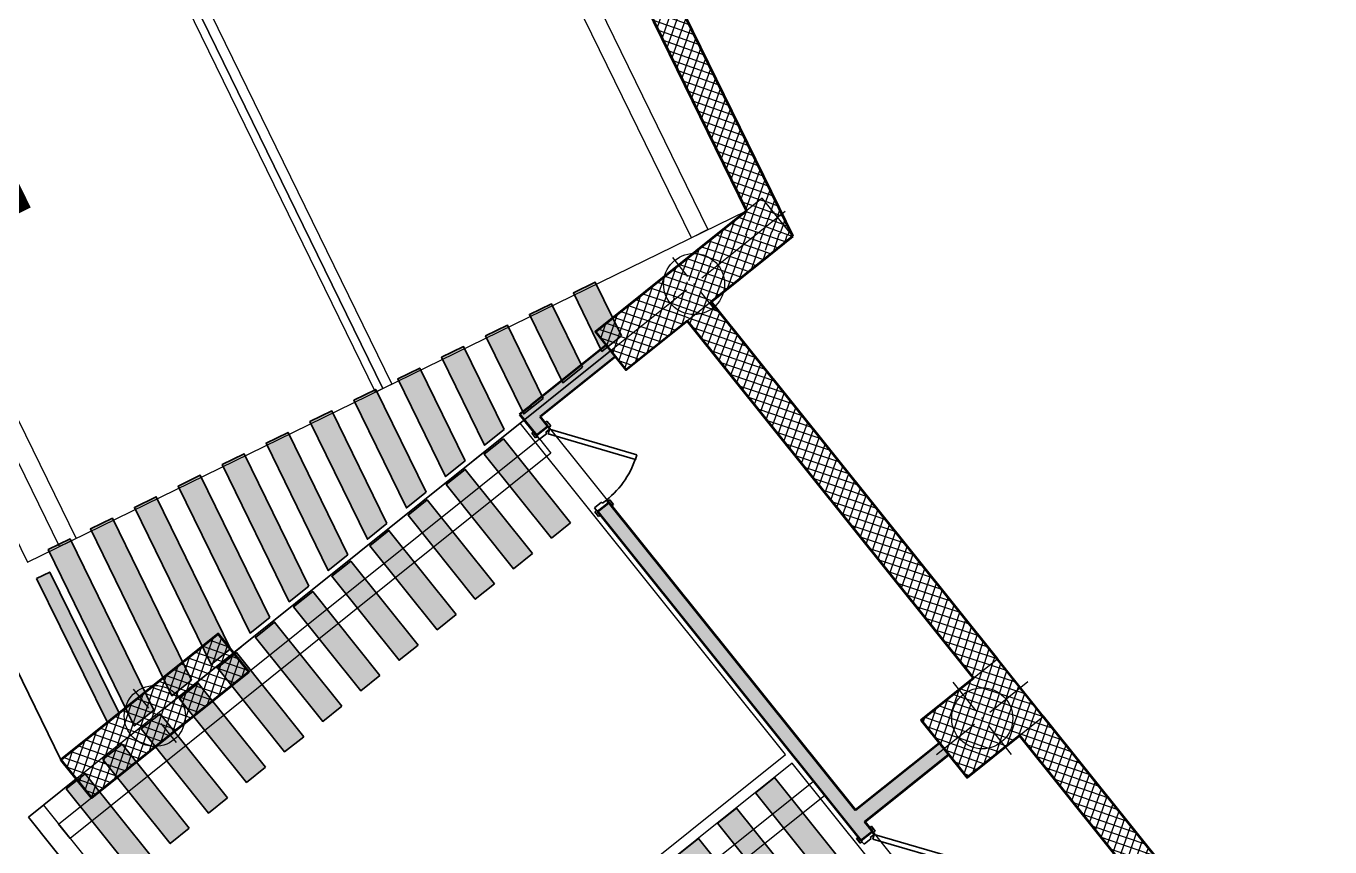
# Model space of a CAD drawing. Header units: metres. Extents: x 7511825 to 7512099, y 4692231 to 4692445.
# Drawn here: x 7511935.95 to 7511946.62, y 4692390.81 to 4692397.53 of the extents above; entities that cross this region are included whole.
import ezdxf
from ezdxf.enums import TextEntityAlignment as Align

# ---------------------------------------------------------------- set-up
doc = ezdxf.new("R2010")
doc.units = ezdxf.units.M
doc.header["$XCLIPFRAME"] = 0
doc.header["$PDMODE"] = 32
doc.header["$PDSIZE"] = 0.5
doc.linetypes.add('Long Dashed', pattern=[529.166650772095, 317.4999952316285, -211.6666555404665])
doc.layers.add('- DEPO_Pen_No__105', color=7, linetype='Continuous', lineweight=13, true_color=0xcae6ff)
doc.layers.add('- GARAZHE_Pen_No__105', color=7, linetype='Continuous', lineweight=13, true_color=0xcae6ff)
for name, color, linetype in [('- rruga_ndarjet anesore', 7, 'Continuous'), ('- Vijat_Shtigjet', 7, 'Continuous'), ('A - Muret', 7, 'Continuous'), ('A - Pllaka Perdhes', 7, 'Continuous'), ('A - Shtyllat', 7, 'Continuous'), ('fer +', 32, 'Continuous')]:
    doc.layers.add(name, color=color, linetype=linetype)
for name, color, linetype, lineweight in [('- rruga_ndarjet anesore_Pen_No__42', 8, 'Continuous', 25), ('- Vijat_Shtigjet_Pen_No__42', 8, 'Continuous', 25), ('065 Möbel Einrichtung_Pen_No__2', 8, 'Continuous', 15), ('A - Muret_Pen_No__7', 7, 'Continuous', 35), ('A - Perdhesa Polyine_Pen_No__6', 1, 'Continuous', 0), ('A - Pllaka Perdhes_Pen_No__42', 8, 'Continuous', 25), ('A - Shtyllat_Pen_No__1', 7, 'Continuous', 0), ('A - Shtyllat_Pen_No__7', 7, 'Continuous', 35), ('A -Polyline_Pen_No__42', 8, 'Continuous', 25), ('ARCHICAD Doors_Pen_No__42', 8, 'Continuous', 25), ('etazha', 7, 'Continuous', 0)]:
    doc.layers.add(name, color=color, linetype=linetype, lineweight=lineweight)
doc.styles.add('GENERATED_STYLE_1', font='arial.ttf')
doc.styles.add('GENERATED_STYLE_2', font='arialbd.ttf')
picture_1 = doc.add_image_def('image1.tif', size_in_pixel=(11235, 8447))
pattern_1 = [(44.99999999999999, (0, 0), (-45.96193909124158, 45.96193909124162), []), (135.0000000000002, (0, 0), (45.96193909124145, 45.96193909124175), [])]

# ---------------------------------------------------------------- blocks, each defined once
blk = doc.blocks.new('Slab_2', base_point=(52250.00000000003, 0))
at = {"layer": 'A - Pllaka Perdhes_Pen_No__42', "color": 8, "linetype": 'Continuous', "lineweight": 25, "flags": 128}
blk.add_lwpolyline([(52250.00000000003, 0), (73150, 0), (73150, -14957.56291835859), (72314.31239699775, -15145.07981166818), (75434.23946566609, -29049.34372912066), (55508.01723321706, -33520.51606074487), (54446.14731861794, -28788.18763971854), (53340.48895393166, -23860.71165493593), (52250, -19000.83965125988)], close=True, dxfattribs=at)
blk = doc.blocks.new('Slab_8', base_point=(67132.04307198658, -16060.53187081943))
at = {"layer": '- Vijat_Shtigjet', "linetype": 'Continuous', "lineweight": 0, "true_color": 0x7f7f7f}
blk.add_hatch(color=8, dxfattribs=at).paths.add_polyline_path([(67132.04307198658, -16060.53187081943), (67132.2366891592, -14585.48526039838), (66932.23668743623, -14585.48526039837), (66932.03717942182, -16105.41046358857)])
at = {"layer": '- Vijat_Shtigjet_Pen_No__42', "color": 8, "linetype": 'Continuous', "lineweight": 25, "flags": 128}
blk.add_lwpolyline([(67132.04307198658, -16060.53187081943), (67132.2366891592, -14585.48526039838), (66932.23668743623, -14585.48526039837), (66932.03717942182, -16105.41046358857)], close=True, dxfattribs=at)
blk = doc.blocks.new('Slab_9', base_point=(66746.57137565115, -16147.02645886396))
at = {"layer": '- Vijat_Shtigjet', "linetype": 'Continuous', "lineweight": 0, "true_color": 0x7f7f7f}
blk.add_hatch(color=8, dxfattribs=at).paths.add_polyline_path([(66746.57137565115, -16147.02645886396), (66746.77634625316, -14585.48526039837), (66546.77634453018, -14585.48526039837), (66546.56548308638, -16191.9050516331)])
at = {"layer": '- Vijat_Shtigjet_Pen_No__42', "color": 8, "linetype": 'Continuous', "lineweight": 25, "flags": 128}
blk.add_lwpolyline([(66746.57137565115, -16147.02645886396), (66746.77634625316, -14585.48526039837), (66546.77634453018, -14585.48526039837), (66546.56548308638, -16191.9050516331)], close=True, dxfattribs=at)
blk = doc.blocks.new('Slab_10', base_point=(67532.05485711613, -15970.77468528115))
at = {"layer": '- Vijat_Shtigjet', "linetype": 'Continuous', "lineweight": 0, "true_color": 0x7f7f7f}
blk.add_hatch(color=8, dxfattribs=at).paths.add_polyline_path([(67532.05485711613, -15970.77468528115), (67532.23669260513, -14585.48526039838), (67332.23669088217, -14585.48526039839), (67332.04896455136, -16015.65327805029)])
at = {"layer": '- Vijat_Shtigjet_Pen_No__42', "color": 8, "linetype": 'Continuous', "lineweight": 25, "flags": 128}
blk.add_lwpolyline([(67532.05485711613, -15970.77468528115), (67532.23669260513, -14585.48526039838), (67332.23669088217, -14585.48526039839), (67332.04896455136, -16015.65327805029)], close=True, dxfattribs=at)
blk = doc.blocks.new('Slab_11', base_point=(67932.0666422457, -15881.01749974286))
at = {"layer": '- Vijat_Shtigjet', "linetype": 'Continuous', "lineweight": 0, "true_color": 0x7f7f7f}
blk.add_hatch(color=8, dxfattribs=at).paths.add_polyline_path([(67932.0666422457, -15881.01749974286), (67932.23669605106, -14585.48526039837), (67732.23669432808, -14585.48526039838), (67732.06074968092, -15925.896092512)])
at = {"layer": '- Vijat_Shtigjet_Pen_No__42', "color": 8, "linetype": 'Continuous', "lineweight": 25, "flags": 128}
blk.add_lwpolyline([(67932.0666422457, -15881.01749974286), (67932.23669605106, -14585.48526039837), (67732.23669432808, -14585.48526039838), (67732.06074968092, -15925.896092512)], close=True, dxfattribs=at)
blk = doc.blocks.new('Slab_12', base_point=(68332.07842737524, -15791.26031420458))
at = {"layer": '- Vijat_Shtigjet', "linetype": 'Continuous', "lineweight": 0, "true_color": 0x7f7f7f}
blk.add_hatch(color=8, dxfattribs=at).paths.add_polyline_path([(68332.07842737524, -15791.26031420458), (68332.23669949699, -14585.48526039838), (68132.23669777402, -14585.48526039837), (68132.07253481046, -15836.13890697373)])
at = {"layer": '- Vijat_Shtigjet_Pen_No__42', "color": 8, "linetype": 'Continuous', "lineweight": 25, "flags": 128}
blk.add_lwpolyline([(68332.07842737524, -15791.26031420458), (68332.23669949699, -14585.48526039838), (68132.23669777402, -14585.48526039837), (68132.07253481046, -15836.13890697373)], close=True, dxfattribs=at)
blk = doc.blocks.new('Slab_13', base_point=(68732.09021250477, -15701.5031286663))
at = {"layer": '- Vijat_Shtigjet', "linetype": 'Continuous', "lineweight": 0, "true_color": 0x7f7f7f}
blk.add_hatch(color=8, dxfattribs=at).paths.add_polyline_path([(68732.09021250477, -15701.5031286663), (68732.2367029429, -14585.48526039837), (68532.23670121992, -14585.48526039838), (68532.08431993998, -15746.38172143544)])
at = {"layer": '- Vijat_Shtigjet_Pen_No__42', "color": 8, "linetype": 'Continuous', "lineweight": 25, "flags": 128}
blk.add_lwpolyline([(68732.09021250477, -15701.5031286663), (68732.2367029429, -14585.48526039837), (68532.23670121992, -14585.48526039838), (68532.08431993998, -15746.38172143544)], close=True, dxfattribs=at)
blk = doc.blocks.new('Slab_14', base_point=(69132.10199763432, -15611.74594312802))
at = {"layer": '- Vijat_Shtigjet', "linetype": 'Continuous', "lineweight": 0, "true_color": 0x7f7f7f}
blk.add_hatch(color=8, dxfattribs=at).paths.add_polyline_path([(69132.10199763432, -15611.74594312802), (69132.23670638882, -14585.48526039838), (68932.23670466588, -14585.48526039838), (68932.09610506955, -15656.62453589716)])
at = {"layer": '- Vijat_Shtigjet_Pen_No__42', "color": 8, "linetype": 'Continuous', "lineweight": 25, "flags": 128}
blk.add_lwpolyline([(69132.10199763432, -15611.74594312802), (69132.23670638882, -14585.48526039838), (68932.23670466588, -14585.48526039838), (68932.09610506955, -15656.62453589716)], close=True, dxfattribs=at)
blk = doc.blocks.new('Slab_15', base_point=(69532.11378276387, -15521.98875758973))
at = {"layer": '- Vijat_Shtigjet', "linetype": 'Continuous', "lineweight": 0, "true_color": 0x7f7f7f}
blk.add_hatch(color=8, dxfattribs=at).paths.add_polyline_path([(69532.11378276387, -15521.98875758973), (69532.23670983476, -14585.48526039837), (69332.2367081118, -14585.48526039839), (69332.10789019908, -15566.86735035888)])
at = {"layer": '- Vijat_Shtigjet_Pen_No__42', "color": 8, "linetype": 'Continuous', "lineweight": 25, "flags": 128}
blk.add_lwpolyline([(69532.11378276387, -15521.98875758973), (69532.23670983476, -14585.48526039837), (69332.2367081118, -14585.48526039839), (69332.10789019908, -15566.86735035888)], close=True, dxfattribs=at)
blk = doc.blocks.new('Slab_16', base_point=(69932.12556789341, -15432.23157205145))
at = {"layer": '- Vijat_Shtigjet', "linetype": 'Continuous', "lineweight": 0, "true_color": 0x7f7f7f}
blk.add_hatch(color=8, dxfattribs=at).paths.add_polyline_path([(69932.12556789341, -15432.23157205145), (69932.2367132807, -14585.48526039837), (69732.23671155774, -14585.48526039838), (69732.11967532865, -15477.11016482059)])
at = {"layer": '- Vijat_Shtigjet_Pen_No__42', "color": 8, "linetype": 'Continuous', "lineweight": 25, "flags": 128}
blk.add_lwpolyline([(69932.12556789341, -15432.23157205145), (69932.2367132807, -14585.48526039837), (69732.23671155774, -14585.48526039838), (69732.11967532865, -15477.11016482059)], close=True, dxfattribs=at)
blk = doc.blocks.new('Slab_17', base_point=(70332.13735302298, -15342.47438651317))
at = {"layer": '- Vijat_Shtigjet', "linetype": 'Continuous', "lineweight": 0, "true_color": 0x7f7f7f}
blk.add_hatch(color=8, dxfattribs=at).paths.add_polyline_path([(70332.13735302298, -15342.47438651317), (70332.2367167266, -14585.48526039837), (70132.23671500367, -14585.48526039838), (70132.1314604582, -15387.35297928231)])
at = {"layer": '- Vijat_Shtigjet_Pen_No__42', "color": 8, "linetype": 'Continuous', "lineweight": 25, "flags": 128}
blk.add_lwpolyline([(70332.13735302298, -15342.47438651317), (70332.2367167266, -14585.48526039837), (70132.23671500367, -14585.48526039838), (70132.1314604582, -15387.35297928231)], close=True, dxfattribs=at)
blk = doc.blocks.new('Slab_18', base_point=(70732.14913815251, -15252.71720097489))
at = {"layer": '- Vijat_Shtigjet', "linetype": 'Continuous', "lineweight": 0, "true_color": 0x7f7f7f}
blk.add_hatch(color=8, dxfattribs=at).paths.add_polyline_path([(70732.14913815251, -15252.71720097489), (70732.23672017256, -14585.48526039837), (70532.2367184496, -14585.48526039838), (70532.14324558774, -15297.59579374403)])
at = {"layer": '- Vijat_Shtigjet_Pen_No__42', "color": 8, "linetype": 'Continuous', "lineweight": 25, "flags": 128}
blk.add_lwpolyline([(70732.14913815251, -15252.71720097489), (70732.23672017256, -14585.48526039837), (70532.2367184496, -14585.48526039838), (70532.14324558774, -15297.59579374403)], close=True, dxfattribs=at)
blk = doc.blocks.new('Slab_19', base_point=(71132.16092328206, -15162.9600154366))
at = {"layer": '- Vijat_Shtigjet', "linetype": 'Continuous', "lineweight": 0, "true_color": 0x7f7f7f}
blk.add_hatch(color=8, dxfattribs=at).paths.add_polyline_path([(71132.16092328206, -15162.9600154366), (71132.2367236185, -14585.48526039837), (70932.23672189552, -14585.48526039838), (70932.15503071729, -15207.83860820574)])
at = {"layer": '- Vijat_Shtigjet_Pen_No__42', "color": 8, "linetype": 'Continuous', "lineweight": 25, "flags": 128}
blk.add_lwpolyline([(71132.16092328206, -15162.9600154366), (71132.2367236185, -14585.48526039837), (70932.23672189552, -14585.48526039838), (70932.15503071729, -15207.83860820574)], close=True, dxfattribs=at)
blk = doc.blocks.new('Slab_20', base_point=(71532.1727084116, -15073.20282989832))
at = {"layer": '- Vijat_Shtigjet', "linetype": 'Continuous', "lineweight": 0, "true_color": 0x7f7f7f}
blk.add_hatch(color=8, dxfattribs=at).paths.add_polyline_path([(71532.1727084116, -15073.20282989832), (71532.2367270644, -14585.48526039838), (71332.23672534143, -14585.48526039837), (71332.16681584682, -15118.08142266746)])
at = {"layer": '- Vijat_Shtigjet_Pen_No__42', "color": 8, "linetype": 'Continuous', "lineweight": 25, "flags": 128}
blk.add_lwpolyline([(71532.1727084116, -15073.20282989832), (71532.2367270644, -14585.48526039838), (71332.23672534143, -14585.48526039837), (71332.16681584682, -15118.08142266746)], close=True, dxfattribs=at)
blk = doc.blocks.new('Slab_34', base_point=(66582.91573401204, -17143.05039982845))
at = {"layer": '- Vijat_Shtigjet', "linetype": 'Continuous', "lineweight": 0, "true_color": 0x7f7f7f}
blk.add_hatch(color=8, dxfattribs=at).paths.add_polyline_path([(66582.91573401204, -17143.05039982845), (66390.04144615144, -16283.02496874524), (66194.89460241773, -16326.81663541777), (66387.76889027834, -17186.84206650098)])
at = {"layer": '- Vijat_Shtigjet_Pen_No__42', "color": 8, "linetype": 'Continuous', "lineweight": 25, "flags": 128}
blk.add_lwpolyline([(66582.91573401204, -17143.05039982845), (66390.04144615144, -16283.02496874524), (66194.89460241773, -16326.81663541777), (66387.76889027834, -17186.84206650098)], close=True, dxfattribs=at)
blk = doc.blocks.new('Slab_35', base_point=(66206.80889073902, -17227.45015336147))
at = {"layer": '- Vijat_Shtigjet', "linetype": 'Continuous', "lineweight": 0, "true_color": 0x7f7f7f}
blk.add_hatch(color=8, dxfattribs=at).paths.add_polyline_path([(66206.80889073902, -17227.45015336147), (66013.9346028784, -16367.42472227826), (65818.7877591447, -16411.21638895079), (66011.66204700532, -17271.24182003401)])
at = {"layer": '- Vijat_Shtigjet_Pen_No__42', "color": 8, "linetype": 'Continuous', "lineweight": 25, "flags": 128}
blk.add_lwpolyline([(66206.80889073902, -17227.45015336147), (66013.9346028784, -16367.42472227826), (65818.7877591447, -16411.21638895079), (66011.66204700532, -17271.24182003401)], close=True, dxfattribs=at)
blk = doc.blocks.new('Slab_36', base_point=(66973.20942147946, -17055.46706648336))
at = {"layer": '- Vijat_Shtigjet', "linetype": 'Continuous', "lineweight": 0, "true_color": 0x7f7f7f}
blk.add_hatch(color=8, dxfattribs=at).paths.add_polyline_path([(66973.20942147946, -17055.46706648336), (66780.33513361886, -16195.44163540017), (66585.18828988515, -16239.23330207271), (66778.06257774576, -17099.25873315591)])
at = {"layer": '- Vijat_Shtigjet_Pen_No__42', "color": 8, "linetype": 'Continuous', "lineweight": 25, "flags": 128}
blk.add_lwpolyline([(66973.20942147946, -17055.46706648336), (66780.33513361886, -16195.44163540017), (66585.18828988515, -16239.23330207271), (66778.06257774576, -17099.25873315591)], close=True, dxfattribs=at)
blk = doc.blocks.new('Slab_37', base_point=(67363.50310894687, -16967.88373313829))
at = {"layer": '- Vijat_Shtigjet', "linetype": 'Continuous', "lineweight": 0, "true_color": 0x7f7f7f}
blk.add_hatch(color=8, dxfattribs=at).paths.add_polyline_path([(67363.50310894687, -16967.88373313829), (67170.62882108627, -16107.85830205509), (66975.48197735255, -16151.64996872763), (67168.35626521318, -17011.67539981083)])
at = {"layer": '- Vijat_Shtigjet_Pen_No__42', "color": 8, "linetype": 'Continuous', "lineweight": 25, "flags": 128}
blk.add_lwpolyline([(67363.50310894687, -16967.88373313829), (67170.62882108627, -16107.85830205509), (66975.48197735255, -16151.64996872763), (67168.35626521318, -17011.67539981083)], close=True, dxfattribs=at)
blk = doc.blocks.new('Slab_38', base_point=(67753.79679641429, -16880.30039979322))
at = {"layer": '- Vijat_Shtigjet', "linetype": 'Continuous', "lineweight": 0, "true_color": 0x7f7f7f}
blk.add_hatch(color=8, dxfattribs=at).paths.add_polyline_path([(67753.79679641429, -16880.30039979322), (67560.92250855369, -16020.27496871002), (67365.77566481997, -16064.06663538255), (67558.64995268059, -16924.09206646576)])
at = {"layer": '- Vijat_Shtigjet_Pen_No__42', "color": 8, "linetype": 'Continuous', "lineweight": 25, "flags": 128}
blk.add_lwpolyline([(67753.79679641429, -16880.30039979322), (67560.92250855369, -16020.27496871002), (67365.77566481997, -16064.06663538255), (67558.64995268059, -16924.09206646576)], close=True, dxfattribs=at)
blk = doc.blocks.new('Slab_39', base_point=(68144.09048388168, -16792.71706644815))
at = {"layer": '- Vijat_Shtigjet', "linetype": 'Continuous', "lineweight": 0, "true_color": 0x7f7f7f}
blk.add_hatch(color=8, dxfattribs=at).paths.add_polyline_path([(68144.09048388168, -16792.71706644815), (67951.21619602107, -15932.69163536495), (67756.06935228736, -15976.48330203749), (67948.94364014798, -16836.50873312069)])
at = {"layer": '- Vijat_Shtigjet_Pen_No__42', "color": 8, "linetype": 'Continuous', "lineweight": 25, "flags": 128}
blk.add_lwpolyline([(68144.09048388168, -16792.71706644815), (67951.21619602107, -15932.69163536495), (67756.06935228736, -15976.48330203749), (67948.94364014798, -16836.50873312069)], close=True, dxfattribs=at)
blk = doc.blocks.new('Slab_40', base_point=(68534.3841713491, -16705.13373310307))
at = {"layer": '- Vijat_Shtigjet', "linetype": 'Continuous', "lineweight": 0, "true_color": 0x7f7f7f}
blk.add_hatch(color=8, dxfattribs=at).paths.add_polyline_path([(68534.3841713491, -16705.13373310307), (68341.50988348848, -15845.10830201988), (68146.36303975478, -15888.89996869242), (68339.2373276154, -16748.92539977561)])
at = {"layer": '- Vijat_Shtigjet_Pen_No__42', "color": 8, "linetype": 'Continuous', "lineweight": 25, "flags": 128}
blk.add_lwpolyline([(68534.3841713491, -16705.13373310307), (68341.50988348848, -15845.10830201988), (68146.36303975478, -15888.89996869242), (68339.2373276154, -16748.92539977561)], close=True, dxfattribs=at)
blk = doc.blocks.new('Slab_41', base_point=(68924.6778588165, -16617.550399758))
at = {"layer": '- Vijat_Shtigjet', "linetype": 'Continuous', "lineweight": 0, "true_color": 0x7f7f7f}
blk.add_hatch(color=8, dxfattribs=at).paths.add_polyline_path([(68924.6778588165, -16617.550399758), (68731.8035709559, -15757.5249686748), (68536.65672722219, -15801.31663534735), (68729.5310150828, -16661.34206643054)])
at = {"layer": '- Vijat_Shtigjet_Pen_No__42', "color": 8, "linetype": 'Continuous', "lineweight": 25, "flags": 128}
blk.add_lwpolyline([(68924.6778588165, -16617.550399758), (68731.8035709559, -15757.5249686748), (68536.65672722219, -15801.31663534735), (68729.5310150828, -16661.34206643054)], close=True, dxfattribs=at)
blk = doc.blocks.new('Slab_42', base_point=(69314.97154628392, -16529.96706641293))
at = {"layer": '- Vijat_Shtigjet', "linetype": 'Continuous', "lineweight": 0, "true_color": 0x7f7f7f}
blk.add_hatch(color=8, dxfattribs=at).paths.add_polyline_path([(69314.97154628392, -16529.96706641293), (69122.09725842331, -15669.94163532973), (68926.9504146896, -15713.73330200227), (69119.82470255022, -16573.75873308547)])
at = {"layer": '- Vijat_Shtigjet_Pen_No__42', "color": 8, "linetype": 'Continuous', "lineweight": 25, "flags": 128}
blk.add_lwpolyline([(69314.97154628392, -16529.96706641293), (69122.09725842331, -15669.94163532973), (68926.9504146896, -15713.73330200227), (69119.82470255022, -16573.75873308547)], close=True, dxfattribs=at)
blk = doc.blocks.new('Slab_43', base_point=(69705.26523375134, -16442.38373306785))
at = {"layer": '- Vijat_Shtigjet', "linetype": 'Continuous', "lineweight": 0, "true_color": 0x7f7f7f}
blk.add_hatch(color=8, dxfattribs=at).paths.add_polyline_path([(69705.26523375134, -16442.38373306785), (69512.39094589073, -15582.35830198466), (69317.24410215703, -15626.1499686572), (69510.11839001764, -16486.17539974039)])
at = {"layer": '- Vijat_Shtigjet_Pen_No__42', "color": 8, "linetype": 'Continuous', "lineweight": 25, "flags": 128}
blk.add_lwpolyline([(69705.26523375134, -16442.38373306785), (69512.39094589073, -15582.35830198466), (69317.24410215703, -15626.1499686572), (69510.11839001764, -16486.17539974039)], close=True, dxfattribs=at)
blk = doc.blocks.new('Slab_44', base_point=(70095.55892121873, -16354.80039972278))
at = {"layer": '- Vijat_Shtigjet', "linetype": 'Continuous', "lineweight": 0, "true_color": 0x7f7f7f}
blk.add_hatch(color=8, dxfattribs=at).paths.add_polyline_path([(70095.55892121873, -16354.80039972278), (69902.68463335813, -15494.77496863958), (69707.53778962445, -15538.56663531212), (69900.41207748505, -16398.59206639531)])
at = {"layer": '- Vijat_Shtigjet_Pen_No__42', "color": 8, "linetype": 'Continuous', "lineweight": 25, "flags": 128}
blk.add_lwpolyline([(70095.55892121873, -16354.80039972278), (69902.68463335813, -15494.77496863958), (69707.53778962445, -15538.56663531212), (69900.41207748505, -16398.59206639531)], close=True, dxfattribs=at)
blk = doc.blocks.new('Slab_45', base_point=(70485.85260868615, -16267.2170663777))
at = {"layer": '- Vijat_Shtigjet', "linetype": 'Continuous', "lineweight": 0, "true_color": 0x7f7f7f}
blk.add_hatch(color=8, dxfattribs=at).paths.add_polyline_path([(70485.85260868615, -16267.2170663777), (70292.97832082555, -15407.19163529451), (70097.83147709185, -15450.98330196705), (70290.70576495245, -16311.00873305024)])
at = {"layer": '- Vijat_Shtigjet_Pen_No__42', "color": 8, "linetype": 'Continuous', "lineweight": 25, "flags": 128}
blk.add_lwpolyline([(70485.85260868615, -16267.2170663777), (70292.97832082555, -15407.19163529451), (70097.83147709185, -15450.98330196705), (70290.70576495245, -16311.00873305024)], close=True, dxfattribs=at)
blk = doc.blocks.new('Slab_55', base_point=(70500.40008558199, -19985.74044040488))
at = {"layer": '- Vijat_Shtigjet', "linetype": 'Continuous', "lineweight": 0, "true_color": 0x7f7f7f}
blk.add_hatch(color=8, dxfattribs=at).paths.add_polyline_path([(70500.40008558199, -19985.74044040488), (70290.25810826696, -19048.71847322784), (70095.11126453328, -19092.51013990038), (70305.24749704068, -20029.50649101068)])
at = {"layer": '- Vijat_Shtigjet_Pen_No__42', "color": 8, "linetype": 'Continuous', "lineweight": 25, "flags": 128}
blk.add_lwpolyline([(70500.40008558199, -19985.74044040488), (70290.25810826696, -19048.71847322784), (70095.11126453328, -19092.51013990038), (70305.24749704068, -20029.50649101068)], close=True, dxfattribs=at)
blk = doc.blocks.new('Slab_56', base_point=(70890.70526266459, -19898.2083391933))
at = {"layer": '- Vijat_Shtigjet', "linetype": 'Continuous', "lineweight": 0, "true_color": 0x7f7f7f}
blk.add_hatch(color=8, dxfattribs=at).paths.add_polyline_path([(70890.70526266459, -19898.2083391933), (70680.55179573437, -18961.13513988276), (70485.40495200068, -19004.9268065553), (70695.55267412329, -19941.9743897991)])
at = {"layer": '- Vijat_Shtigjet_Pen_No__42', "color": 8, "linetype": 'Continuous', "lineweight": 25, "flags": 128}
blk.add_lwpolyline([(70890.70526266459, -19898.2083391933), (70680.55179573437, -18961.13513988276), (70485.40495200068, -19004.9268065553), (70695.55267412329, -19941.9743897991)], close=True, dxfattribs=at)
blk = doc.blocks.new('Slab_57', base_point=(71281.01043974719, -19810.6762379817))
at = {"layer": '- Vijat_Shtigjet', "linetype": 'Continuous', "lineweight": 0, "true_color": 0x7f7f7f}
blk.add_hatch(color=8, dxfattribs=at).paths.add_polyline_path([(71281.01043974719, -19810.6762379817), (71070.84548320179, -18873.55180653769), (70875.69863946809, -18917.34347321023), (71085.85785120589, -19854.44228858751)])
at = {"layer": '- Vijat_Shtigjet_Pen_No__42', "color": 8, "linetype": 'Continuous', "lineweight": 25, "flags": 128}
blk.add_lwpolyline([(71281.01043974719, -19810.6762379817), (71070.84548320179, -18873.55180653769), (70875.69863946809, -18917.34347321023), (71085.85785120589, -19854.44228858751)], close=True, dxfattribs=at)
blk = doc.blocks.new('Parking Place 25_2')
at = {"layer": '065 Möbel Einrichtung_Pen_No__2', "color": 8, "linetype": 'Continuous', "lineweight": 15, "flags": 128}
for points in [[(-75, 0), (75, 0), (75, 5043.167702407466), (-75, 5043.167702407466)], [(3513.267031588324, 0), (3663.267031588324, 0), (3663.267031588324, 5043.167702407466), (3513.267031588324, 5043.167702407466)]]:
    blk.add_lwpolyline(points, close=True, dxfattribs=at)
at = {"layer": '065 Möbel Einrichtung_Pen_No__2', "color": 8, "linetype": 'Continuous', "lineweight": 15, "style": 'GENERATED_STYLE_2'}
blk.add_attdef('num_start', text='', height=150, dxfattribs=at).set_placement((400, 408.5715357142858), align=Align.MIDDLE_CENTER)
blk = doc.blocks.new('Parking Place 25_3')
at = {"layer": '065 Möbel Einrichtung_Pen_No__2', "color": 8, "linetype": 'Continuous', "lineweight": 15, "flags": 128}
for points in [[(-75, 0), (75, 0), (75, 5000.000000000052), (-75, 5000.000000000052)], [(2804.126735094324, 0), (2954.126735094324, 0), (2954.126735094324, 5000.000000000052), (2804.126735094324, 5000.000000000052)], [(5683.253470188649, 0), (5833.253470188649, 0), (5833.253470188649, 5000.000000000052), (5683.253470188649, 5000.000000000052)]]:
    blk.add_lwpolyline(points, close=True, dxfattribs=at)
at = {"layer": '065 Möbel Einrichtung_Pen_No__2', "color": 8, "linetype": 'Continuous', "lineweight": 15, "style": 'GENERATED_STYLE_2'}
for tag, p in [('num_start_0', (400, 408.5715357142858)), ('num_start_1', (3279.126735094324, 408.5715357142858))]:
    blk.add_attdef(tag, text='', height=150, rotation=180, dxfattribs=at).set_placement(p, align=Align.MIDDLE_CENTER)
blk = doc.blocks.new('Slab_104', base_point=(66357.82472433524, -14756.92083011233))
at = {"layer": '- rruga_ndarjet anesore', "linetype": 'Continuous', "lineweight": 0, "true_color": 0x7f7f7f}
blk.add_hatch(color=8, dxfattribs=at).paths.add_polyline_path([(66357.82472433524, -14756.92083011233), (66361.24515784202, -16070.92047177543), (66481.17573765363, -16044.00988325799), (66477.8254126002, -14756.92083011233)])
at = {"layer": '- rruga_ndarjet anesore_Pen_No__42', "color": 8, "linetype": 'Continuous', "lineweight": 25, "flags": 128}
blk.add_lwpolyline([(66357.82472433524, -14756.92083011233), (66477.8254126002, -14756.92083011233), (66481.17573765363, -16044.00988325799), (66361.24515784202, -16070.92047177543)], close=True, dxfattribs=at)
blk = doc.blocks.new('Wall_179', base_point=(75434.23946566609, -29049.34372912066))
at = {"layer": 'A - Muret', "linetype": 'Continuous', "lineweight": 0, "true_color": 0x000000}
h = blk.add_hatch(dxfattribs=at)
h.set_pattern_fill('CONCRETE_BLOCK', color=18, style=0, pattern_type=2)
h.set_pattern_definition(pattern_1)
h.paths.add_polyline_path([(72314.3124300116, -15145.07981166818), (72070.3779423056, -15199.81536483587), (72891.41144419141, -18858.83227168473), (73135.34593189742, -18804.09671851705)])
h = blk.add_hatch(dxfattribs=at)
h.set_pattern_fill('CONCRETE_BLOCK', color=18, style=0, pattern_type=2)
h.set_pattern_definition(pattern_1)
h.paths.add_polyline_path([(73022.77677179386, -19444.27490931388), (74128.43521436663, -24371.75084470166), (74372.36951051133, -24317.01530177688), (73266.71119306811, -19389.5393663891)])
at = {"layer": 'A - Muret_Pen_No__7', "color": 7, "linetype": 'Continuous', "lineweight": 35, "flags": 128}
for points in [[(73135.34585480782, -18804.09671533008), (72314.31239699775, -15145.07981166819)], [(72070.37794230558, -15199.8153742764), (72891.4113427052, -18858.83202208296)], [(74372.36955229308, -24317.01531355852), (73266.71117839101, -19389.53928770465)], [(73022.77671055042, -19444.27479171561), (74128.43511878273, -24371.75097056555)]]:
    blk.add_lwpolyline(points, dxfattribs=at)
blk = doc.blocks.new('Wall_180', base_point=(72314.31239699775, -15145.07981166818))
at = {"layer": 'A - Muret', "linetype": 'Continuous', "lineweight": 0, "true_color": 0x000000}
h = blk.add_hatch(dxfattribs=at)
h.set_pattern_fill('CONCRETE_BLOCK', color=18, style=0, pattern_type=2)
h.set_pattern_definition(pattern_1)
h.paths.add_polyline_path([(73150, -14701.34655611055), (73095.26445055133, -14713.62847558433), (73150, -14957.56293022731)])
at = {"layer": 'A - Muret_Pen_No__7', "color": 7, "linetype": 'Continuous', "lineweight": 35, "flags": 128}
blk.add_lwpolyline([(73150, -14957.56291835859), (73150, -14701.34655040486)], dxfattribs=at)
blk = doc.blocks.new('Wall_181', base_point=(73150, -14957.56291835859))
at = {"layer": 'A - Muret', "linetype": 'Continuous', "lineweight": 0, "true_color": 0x000000}
h = blk.add_hatch(dxfattribs=at)
h.set_pattern_fill('CONCRETE_BLOCK', color=18, style=0, pattern_type=2)
h.set_pattern_definition(pattern_1)
h.paths.add_polyline_path([(72900.00011320847, -10150.83962368244), (72900.00011320847, -14603.71346042976), (73062.42302849221, -14567.26785711346), (73095.26432512897, -14713.62838538828), (73149.99990409894, -14701.34651786303), (73150.00003096201, -10150.83962368244)])
at = {"layer": 'A - Muret_Pen_No__7', "color": 7, "linetype": 'Continuous', "lineweight": 35, "flags": 128}
for points in [[(72900, -10150.83965049446), (72900, -14603.71337421307)], [(73150, -14701.34655040486), (73150, -10150.83971958983)]]:
    blk.add_lwpolyline(points, dxfattribs=at)
blk = doc.blocks.new('Door 25')
at = {"layer": 'ARCHICAD Doors_Pen_No__42', "color": 8, "linetype": 'Continuous', "lineweight": 25}
for p, q in [((-260.3921784050518, 393.9747868736185), (-237.4491209510099, 426.7408686451782)), ((349.0569425459581, -32.76608177155968), (-260.3921784050518, 393.9747868736185)), ((-237.4491209510099, 426.7408686451782), (371.9999999999999, 0)), ((-387, 23.99999999999998), (-437, 23.99999999999998)), ((-437, 23.99999999999998), (-437, 4.99999999999999)), ((-437, 4.99999999999999), (-387, 4.99999999999999)), ((-400, 4.99999999999999), (-437.0000000000001, 4.99999999999999)), ((-400, 4.99999999999999), (-437.0000000000001, 4.99999999999999)), ((-375, 4.99999999999999), (-400, 4.99999999999999)), ((-400, 4.99999999999999), (-400, 0)), ((-400, 0), (-400, 4.99999999999999)), ((-400, 0), (-400, 4.99999999999999)), ((-400, 0), (-375, 0)), ((-372.0000000000001, 0), (-400, 0)), ((-400, 0), (-400, -115)), ((-400, -115), (-400, 0)), ((-400, -115), (-400, 0)), ((-387, 4.99999999999999), (-387, 23.99999999999998)), ((-375, 0), (-375, 4.99999999999999)), ((-372.0000000000001, -40), (-372.0000000000001, 0)), ((371.9999999999999, 0), (349.0569425459581, -32.76608177155968)), ((400, 0), (372.0000000000001, 0)), ((372.0000000000001, 0), (372.0000000000001, -40)), ((400, 4.99999999999999), (375, 4.99999999999999)), ((375, 4.99999999999999), (375, 0)), ((375, 0), (400, 0)), ((437, 23.99999999999998), (387, 23.99999999999998)), ((387, 23.99999999999998), (387, 4.99999999999999)), ((387, 4.99999999999999), (437, 4.99999999999999)), ((400, 0), (400, 4.99999999999999)), ((400, 0), (400, 4.99999999999999)), ((400, 0), (400, 4.99999999999999)), ((400, 4.99999999999999), (437.0000000000001, 4.99999999999999)), ((400, 4.99999999999999), (437.0000000000001, 4.99999999999999)), ((400, -115), (400, 0)), ((400, -115), (400, 0)), ((400, -115), (400, 0)), ((437, 4.99999999999999), (437, 23.99999999999998)), ((-360.0000000000001, -40), (-372.0000000000001, -40)), ((-360.0000000000001, -115), (-360.0000000000001, -40)), ((372.0000000000001, -40), (360.0000000000001, -40)), ((360.0000000000001, -40), (360.0000000000001, -115)), ((-387, -115), (-437, -115)), ((-437, -115), (-437, -134)), ((-400, -115), (-437.0000000000001, -115)), ((-400, -115), (-437.0000000000001, -115)), ((-437, -134), (-387, -134)), ((-400, -115), (-360.0000000000001, -115)), ((-387, -134), (-387, -115)), ((360.0000000000001, -115), (400, -115)), ((437, -115), (387, -115)), ((387, -115), (387, -134)), ((387, -134), (437, -134)), ((400, -115), (437.0000000000001, -115)), ((400, -115), (437.0000000000001, -115)), ((437, -134), (437, -115))]:
    blk.add_line(p, q, dxfattribs=at)
blk.add_arc((371.9999999999999, 0), 744, 145, 180, dxfattribs=at)
blk = doc.blocks.new('Wall_183', base_point=(70514.19587312873, -15344.02829869326))
at = {"layer": 'A - Muret', "linetype": 'Continuous', "lineweight": 0, "true_color": 0x000000}
for points in [[(70501.05933810274, -15285.48402863696), (70644.42094640693, -15376.29949776746), (70618.14787575197, -15259.21096011825)], [(70644.42094640696, -15376.2994971644), (70501.05933810276, -15285.48403017016), (70527.33240875773, -15402.57256781937)], [(70644.42101330952, -15376.29949776745), (70527.33240815467, -15402.57251253017), (70549.22655315677, -15500.14635015921), (70666.31515831161, -15473.87333539649)], [(70841.46890760152, -16254.46362882669), (70724.38052837776, -16280.73658107448), (71479.73114766336, -19647.03201324797), (71596.8197176025, -19620.75906100019)]]:
    blk.add_hatch(color=18, dxfattribs=at).paths.add_polyline_path(points)
at = {"layer": 'A - Muret_Pen_No__7', "color": 7, "linetype": 'Continuous', "lineweight": 35}
for p, q in [((70549.22663319796, -15500.14634969625), (70541.12576993195, -15464.0440504018)), ((70549.22663319796, -15500.14634969625), (70661.43648235635, -15474.96799089648)), ((70666.31517145019, -15473.87327964432), (70658.21430818418, -15437.77098034988)), ((70661.43648235635, -15474.96799089648), (70666.31517145019, -15473.87327964432)), ((70724.38043354412, -16280.73660471119), (70836.59028270253, -16255.55824591143)), ((70724.38043354412, -16280.73660471119), (70732.48129681013, -16316.83890400563)), ((70836.59028270253, -16255.55824591143), (70841.46897179638, -16254.46353465926)), ((70841.46897179638, -16254.46353465926), (70849.56983506239, -16290.5658339537)), ((71479.73119753701, -19647.0320794631), (71471.630334271, -19610.92978016867)), ((71479.73119753701, -19647.0320794631), (71591.9410466954, -19621.85372066334)), ((71596.81973578923, -19620.75900941118), (71588.71887252323, -19584.65671011673)), ((71591.9410466954, -19621.85372066334), (71596.81973578923, -19620.75900941118))]:
    blk.add_line(p, q, dxfattribs=at)
at = {"layer": 'A - Muret_Pen_No__7', "color": 7, "linetype": 'Continuous', "lineweight": 35, "flags": 128}
for points in [[(70501.05933810274, -15285.48402956714), (70618.14787635501, -15259.21095951521)], [(70501.05933810276, -15285.48402956714), (70549.2266553024, -15500.14644820681)], [(70666.31515802752, -15473.87321982472), (70644.42094640694, -15376.29949776745)], [(70724.38045577912, -16280.73670380358), (71479.73121882508, -19647.03217433557)], [(71548.65244069406, -19406.09668928207), (70841.46897994367, -16254.46357096844)], [(71596.8197555427, -19620.75909744439), (71574.92551074599, -19523.18522753431)]]:
    blk.add_lwpolyline(points, dxfattribs=at)
at = {"layer": 'ARCHICAD Doors_Pen_No__42', "color": 8, "linetype": 'Continuous', "lineweight": 25, "xscale": -1, "zscale": 1000, "rotation": 282.646913878573}
for p in [(70749.01338252946, -15865.26311840396), (71679.51794686848, -20012.14884817081)]:
    blk.add_blockref('Door 25', p, dxfattribs=at)
blk = doc.blocks.new('Wall_184', base_point=(71444.70043746776, -19490.91402846012))
at = {"layer": 'A - Muret', "linetype": 'Continuous', "lineweight": 0, "true_color": 0x000000}
blk.add_hatch(color=18, dxfattribs=at).paths.add_polyline_path([(71574.92551074599, -19523.18522753431), (72433.57479126196, -19330.51604715361), (72407.30172121004, -19213.42750890137), (71548.65244069406, -19406.09668928207)])
at = {"layer": 'A - Muret_Pen_No__7', "color": 7, "linetype": 'Continuous', "lineweight": 35, "flags": 128}
for points in [[(72407.30172121004, -19213.42750890137), (71548.65244069406, -19406.09668928207)], [(71574.92551074599, -19523.18522753431), (72433.57479126196, -19330.51604715361)]]:
    blk.add_lwpolyline(points, dxfattribs=at)
blk = doc.blocks.new('Wall_187', base_point=(70514.19587312872, -15344.02829869327))
at = {"layer": 'A - Muret', "linetype": 'Continuous', "lineweight": 0, "true_color": 0x000000}
blk.add_hatch(color=18, dxfattribs=at).paths.add_polyline_path([(70644.42094640691, -15376.29949776745), (71411.80690209431, -15204.10856198853), (71385.53383204239, -15087.02002373629), (70618.14787635501, -15259.21095951522)])
at = {"layer": 'A - Muret_Pen_No__7', "color": 7, "linetype": 'Continuous', "lineweight": 35, "flags": 128}
for points in [[(71385.53383204239, -15087.02002373629), (70618.14787635501, -15259.21095951521)], [(70644.42094640693, -15376.29949776746), (71411.80690209431, -15204.10856198853)]]:
    blk.add_lwpolyline(points, dxfattribs=at)
blk = doc.blocks.new('Column_32', base_point=(72810.73338374331, -19184.39487785369))
at = {"layer": 'A - Shtyllat', "linetype": 'Continuous', "lineweight": 0, "true_color": 0x000000}
h = blk.add_hatch(dxfattribs=at)
h.set_pattern_fill('CONCRETE_BLOCK', color=18, style=0, pattern_type=2)
h.set_pattern_definition(pattern_1)
h.paths.add_polyline_path([(72354.75553036408, -18979.25048865363), (72486.12085796653, -19564.69313652568), (73022.77677179386, -19444.27491955678), (72891.41144419141, -18858.83227168473)])
h = blk.add_hatch(dxfattribs=at)
h.set_pattern_fill('CONCRETE_BLOCK', color=18, style=0, pattern_type=2)
h.set_pattern_definition(pattern_1)
h.paths.add_polyline_path([(72891.41144419141, -18858.83227168473), (73022.77677179386, -19444.27491955678), (73266.71125949986, -19389.5393663891), (73135.34593189742, -18804.09671851705)])
at = {"layer": 'A - Shtyllat_Pen_No__1', "color": 7, "linetype": 'Continuous', "lineweight": 13}
for p, q in [((72793.2180037087, -19106.3358523522), (72727.53532857883, -18813.6145067216)), ((72888.7924092448, -19166.87949781906), (73279.08753675225, -19079.30259764591)), ((72732.67435824183, -19201.91025788832), (72342.37923073437, -19289.48715806147)), ((72828.24876377794, -19262.45390335518), (72893.9314389078, -19555.17524898577))]:
    blk.add_line(p, q, dxfattribs=at)
blk.add_point((72810.73338374331, -19184.39487785369), dxfattribs=at)
at = {"layer": 'A - Shtyllat_Pen_No__7', "color": 7, "linetype": 'Continuous', "lineweight": 35, "flags": 128}
for points in [[(72891.41144419141, -18858.83227168473), (72354.75553036408, -18979.25048865363), (72486.12085796653, -19564.69313652568), (73022.77677179386, -19444.27491955678)], [(73266.71125949986, -19389.5393663891), (73135.34593189742, -18804.09671851705)]]:
    blk.add_lwpolyline(points, dxfattribs=at)
blk = doc.blocks.new('Column_33', base_point=(72252.44095849087, -14953.98982373363))
at = {"layer": 'A - Shtyllat', "linetype": 'Continuous', "lineweight": 0, "true_color": 0x000000}
h = blk.add_hatch(dxfattribs=at)
h.set_pattern_fill('CONCRETE_BLOCK', color=18, style=0, pattern_type=2)
h.set_pattern_definition(pattern_1)
h.paths.add_polyline_path([(71354.88181775282, -14950.41658227523), (71442.45875727024, -15340.71173117292), (72070.37783776208, -15199.81534725008), (72015.64239110702, -14955.88090729769), (72259.57683105941, -14901.14523577329), (72899.99999620965, -14757.44315706423), (72899.99999620965, -14603.71347976559)])
h = blk.add_hatch(dxfattribs=at)
h.set_pattern_fill('CONCRETE_BLOCK', color=18, style=0, pattern_type=2)
h.set_pattern_definition(pattern_1)
h.paths.add_polyline_path([(73062.42289741954, -14567.26800595115), (72899.99999620965, -14603.71347976559), (72899.99999620965, -14757.44315706423), (73095.26439028191, -14713.62849002711)])
h = blk.add_hatch(dxfattribs=at)
h.set_pattern_fill('CONCRETE_BLOCK', color=18, style=0, pattern_type=2)
h.set_pattern_definition(pattern_1)
h.paths.add_polyline_path([(72900.00008076389, -14757.44317253152), (73149.99989092642, -14957.56303979809), (73095.26434888996, -14713.62850073076)])
h = blk.add_hatch(dxfattribs=at)
h.set_pattern_fill('CONCRETE_BLOCK', color=18, style=0, pattern_type=2)
h.set_pattern_definition(pattern_1)
h.paths.add_polyline_path([(72259.57689486495, -14901.14526262938), (72314.3122600439, -15145.0797534229), (72900.00002067238, -15013.65958209659), (72900.00002067238, -14757.44304147134)])
h = blk.add_hatch(dxfattribs=at)
h.set_pattern_fill('CONCRETE_BLOCK', color=18, style=0, pattern_type=2)
h.set_pattern_definition(pattern_1)
h.paths.add_polyline_path([(72900.00003019888, -15013.65956557887), (73149.99992859781, -14957.5628775619), (72900.00003019888, -14757.44314902205)])
h = blk.add_hatch(dxfattribs=at)
h.set_pattern_fill('CONCRETE_BLOCK', color=18, style=0, pattern_type=2)
h.set_pattern_definition(pattern_1)
h.paths.add_polyline_path([(72015.64240246092, -14955.88091012883), (72314.31239480563, -15145.07982629696), (72259.57685671735, -14901.14537204054)])
h = blk.add_hatch(dxfattribs=at)
h.set_pattern_fill('CONCRETE_BLOCK', color=18, style=0, pattern_type=2)
h.set_pattern_definition(pattern_1)
h.paths.add_polyline_path([(72015.64242265138, -14955.88092992557), (72070.37790755772, -15199.81548214862), (72314.31235601798, -15145.07978971675)])
at = {"layer": 'A - Shtyllat_Pen_No__1', "color": 7, "linetype": 'Continuous', "lineweight": 13}
for p, q in [((72234.92557845624, -14875.93079823214), (72191.13712836966, -14680.78323447841)), ((72330.49998399235, -14936.474443699), (73184.2705754149, -14744.89997457023)), ((72174.38193298937, -14971.50520376826), (71320.61134156682, -15163.07967289703)), ((72269.95633852549, -15032.04884923513), (72313.74478861206, -15227.19641298885))]:
    blk.add_line(p, q, dxfattribs=at)
blk.add_point((72252.44095849087, -14953.98982373363), dxfattribs=at)
at = {"layer": 'A - Shtyllat_Pen_No__7', "color": 7, "linetype": 'Continuous', "lineweight": 35, "flags": 128}
for points in [[(72899.99999620965, -14603.71347976559), (71354.88181775282, -14950.41658227523), (71442.45875727024, -15340.71173117292), (72070.37783776208, -15199.81534725008)], [(72314.3122600439, -15145.0797534229), (72900.00002067238, -15013.65958209659)], [(72900.00003019888, -15013.65956557887), (73149.99992859781, -14957.5628775619)]]:
    blk.add_lwpolyline(points, dxfattribs=at)
blk = doc.blocks.new('Column_34', base_point=(66733.21182539898, -16192.42951912031))
at = {"layer": 'A - Shtyllat', "linetype": 'Continuous', "lineweight": 0, "true_color": 0x000000}
h = blk.add_hatch(dxfattribs=at)
h.set_pattern_fill('CONCRETE_BLOCK', color=18, style=0, pattern_type=2)
h.set_pattern_definition(pattern_1)
h.paths.add_polyline_path([(67581.98397596969, -16206.94972626691), (67494.40707579652, -15816.65459875946), (65884.43967482827, -16177.90931197371), (65972.01657500143, -16568.20443948116)])
at = {"layer": 'A - Shtyllat_Pen_No__1', "color": 7, "linetype": 'Continuous', "lineweight": 13}
for p, q in [((66715.69644536436, -16114.37049361882), (66671.90799527778, -15919.22292986509)), ((66811.27085090047, -16174.91413908568), (67616.2545513846, -15994.28678247855)), ((66655.15279989749, -16209.94489915494), (65850.16909941337, -16390.57225576206)), ((66750.7272054336, -16270.4885446218), (66794.51565552018, -16465.63610837553))]:
    blk.add_line(p, q, dxfattribs=at)
blk.add_point((66733.21182539898, -16192.42951912031), dxfattribs=at)
at = {"layer": 'A - Shtyllat_Pen_No__7', "color": 7, "linetype": 'Continuous', "lineweight": 35, "flags": 128}
blk.add_lwpolyline([(67581.98397596969, -16206.94972626691), (67494.40707579652, -15816.65459875946), (65884.43967482827, -16177.90931197371), (65972.01657500143, -16568.20443948116)], close=True, dxfattribs=at)

msp = doc.modelspace()

# ---------------------------------------------------------------- linework, layer by layer
at = {"layer": '- DEPO_Pen_No__105', "color": 254, "linetype": 'Continuous', "lineweight": 13, "true_color": 0xcae6ff, "flags": 128}
for points in [[(7511942.736699505, 4692391.106714433), (7511943.423546799, 4692391.656842413), (7511943.273511895, 4692391.844164402), (7511943.702791545, 4692392.187994349), (7511941.358495974, 4692395.114900463), (7511940.856213531, 4692394.712598988), (7511940.768693171, 4692394.821870148), (7511940.15484887, 4692394.330213665)], [(7511944.502735351, 4692388.901778517), (7511945.618862203, 4692389.795736485), (7511944.077878764, 4692391.719689405), (7511943.648599154, 4692391.375859429), (7511943.498564251, 4692391.563181418), (7511942.811716957, 4692391.013053438)]]:
    msp.add_lwpolyline(points, close=True, dxfattribs=at)
at = {"layer": '- GARAZHE_Pen_No__105', "color": 254, "linetype": 'Continuous', "lineweight": 13, "true_color": 0xcae6ff, "flags": 128}
for points in [[(7511936.671132794, 4692399.052737837), (7511938.866591789, 4692394.560526823), (7511941.842120028, 4692396.01474396), (7511939.646661032, 4692400.506954974)], [(7511933.761864824, 4692397.630903797), (7511935.95732382, 4692393.138692782), (7511938.866591789, 4692394.560526823), (7511936.671132794, 4692399.052737837)], [(7511938.259775632, 4692388.437699494), (7511942.162265561, 4692391.563490972), (7511939.990198743, 4692394.275274191), (7511936.087708815, 4692391.149482713)], [(7511940.539346596, 4692385.591699436), (7511944.441836524, 4692388.717490914), (7511942.218379634, 4692391.493433639), (7511938.315889707, 4692388.367642162)]]:
    msp.add_lwpolyline(points, close=True, dxfattribs=at)
at = {"layer": 'A - Perdhesa Polyine_Pen_No__6', "linetype": 'Continuous', "lineweight": 0}
msp.add_lwpolyline([(7511916.876917804, 4692400.068090637), (7511925.22003066, 4692382.996934398), (7511934.522641669, 4692371.382412982), (7511950.461945572, 4692384.14894366), (7511941.553623172, 4692395.27118678), (7511942.222103054, 4692395.806603443), (7511935.65435985, 4692409.245109226)], close=True, dxfattribs=at)
at = {"layer": 'A - Shtyllat_Pen_No__1', "color": 7, "linetype": 'Continuous', "flags": 128}
for points in [[(7511942.222103054, 4692395.806603443), (7511941.972044881, 4692396.118806759), (7511940.606155375, 4692395.024802254), (7511940.856213547, 4692394.712598938)], [(7511937.76815797, 4692392.239231437), (7511937.518099798, 4692392.551434753), (7511936.230261121, 4692391.51994479), (7511936.480319293, 4692391.207741475)], [(7511944.273005799, 4692391.875975722), (7511943.897918541, 4692392.344280696), (7511943.27351191, 4692391.84416435), (7511943.648599168, 4692391.375859377)]]:
    msp.add_lwpolyline(points, close=True, dxfattribs=at)
at = {"layer": 'A -Polyline_Pen_No__42', "color": 8, "linetype": 'Long Dashed', "lineweight": 25}
for points in [[(7511931.852053356, 4692400.478359964), (7511936.230261106, 4692391.519944837)], [(7511935.965036049, 4692391.051270464), (7511936.355290193, 4692391.363843179)], [(7511944.74832937, 4692380.085129008), (7511935.965036049, 4692391.051270464)]]:
    msp.add_lwpolyline(points, dxfattribs=at)
at = {"layer": 'A -Polyline_Pen_No__42', "color": 8, "linetype": 'Continuous', "lineweight": 25}
msp.add_lwpolyline([(7511937.643128869, 4692392.395333142), (7511940.731184445, 4692394.868700646)], dxfattribs=at)

# ---------------------------------------------------------------- block references
at = {"layer": '- rruga_ndarjet anesore', "color": 8, "linetype": 'Continuous', "lineweight": 25, "xscale": 0.001, "yscale": 0.001, "zscale": 0.001, "rotation": 26.04594870372196}
msp.add_blockref('Slab_104', (7511936.031625824, 4692393.004480352), dxfattribs=at)
at = {"layer": '- Vijat_Shtigjet', "color": 8, "linetype": 'Continuous', "lineweight": 25, "xscale": 0.001, "yscale": 0.001, "zscale": 0.001, "rotation": 26.04594870372196}
for name, p in [('Slab_20', (7511940.819355258, 4692394.992333021)), ('Slab_19', (7511940.499379433, 4692394.736049484)), ('Slab_18', (7511940.179403607, 4692394.479765945)), ('Slab_17', (7511939.859427782, 4692394.223482408)), ('Slab_16', (7511939.539451957, 4692393.967198869)), ('Slab_15', (7511939.219476131, 4692393.710915332)), ('Slab_14', (7511938.899500306, 4692393.454631794)), ('Slab_45', (7511940.403578982, 4692393.460149665)), ('Slab_13', (7511938.579524481, 4692393.198348256)), ('Slab_12', (7511938.259548655, 4692392.942064718)), ('Slab_44', (7511940.091379785, 4692393.210086345)), ('Slab_11', (7511937.93957283, 4692392.68578118)), ('Slab_43', (7511939.779180588, 4692392.960023024)), ('Slab_10', (7511937.619597005, 4692392.429497642)), ('Slab_8', (7511937.299621179, 4692392.173214104)), ('Slab_42', (7511939.46698139, 4692392.709959704)), ('Slab_9', (7511936.991276204, 4692391.926246256)), ('Slab_41', (7511939.154782194, 4692392.459896384)), ('Slab_40', (7511938.842582997, 4692392.209833063)), ('Slab_39', (7511938.5303838, 4692391.959769743)), ('Slab_38', (7511938.218184603, 4692391.709706423)), ('Slab_37', (7511937.905985407, 4692391.459643102)), ('Slab_36', (7511937.59378621, 4692391.209579782)), ('Slab_34', (7511937.281587012, 4692390.959516462)), ('Slab_35', (7511936.980735991, 4692390.71854273)), ('Slab_57', (7511942.673886198, 4692390.625703684)), ('Slab_56', (7511942.361654183, 4692390.375681348)), ('Slab_55', (7511942.049422167, 4692390.125659011))]:
    msp.add_blockref(name, p, dxfattribs=at)
at = {"layer": '065 Möbel Einrichtung_Pen_No__2', "color": 8, "linetype": 'Continuous', "lineweight": 15}
ref = msp.add_blockref('Parking Place 25_3', (7511934.091091673, 4692397.791805421), dxfattribs=dict(at, xscale=-0.001, yscale=0.001, rotation=206.0459487037219))
ref.add_attrib('num_start', '1', dxfattribs={"color": 8, "linetype": 'Continuous', "lineweight": 15, "height": 0.15, "rotation": 26.04593699766641, "style": 'GENERATED_STYLE_2'}).set_placement((7511934.622341583, 4692397.615766289), align=Align.MIDDLE_CENTER)
ref.add_attrib('num_start_1', '2', dxfattribs={"color": 8, "linetype": 'Continuous', "lineweight": 15, "height": 0.15, "rotation": 26.04593699766641, "style": 'GENERATED_STYLE_2'}).set_placement((7511937.209070549, 4692398.879967227), align=Align.MIDDLE_CENTER)
ref = msp.add_blockref('Parking Place 25_2', (7511938.501729811, 4692388.13503413), dxfattribs=dict(at, xscale=-0.001, yscale=0.001, rotation=308.6938068704221))
ref.add_attrib('num_start', '1', dxfattribs={"color": 8, "linetype": 'Continuous', "lineweight": 15, "height": 0.15, "rotation": 308.6938342029541, "style": 'GENERATED_STYLE_2'}).set_placement((7511938.560101996, 4692388.704997672), align=Align.MIDDLE_CENTER)
at = {"layer": 'A - Muret', "color": 7, "lineweight": 35, "xscale": 0.001, "yscale": 0.001, "zscale": 0.001, "rotation": 26.04594870372196}
for name, p in [('Wall_181', (7511942.222103037, 4692395.806603494)), ('Wall_179', (7511950.461945564, 4692384.148943718)), ('Wall_180', (7511941.553623156, 4692395.27118683)), ('Wall_183', (7511940.023679149, 4692394.30202671)), ('Wall_187', (7511940.023679149, 4692394.30202671)), ('Wall_184', (7511942.680547236, 4692390.984866484))]:
    msp.add_blockref(name, p, dxfattribs=at)
at = {"layer": 'A - Pllaka Perdhes', "color": 8, "linetype": 'Continuous', "lineweight": 25, "xscale": 0.001, "yscale": 0.001, "zscale": 0.001, "rotation": 26.04594870372196}
msp.add_blockref('Slab_2', (7511916.876917783, 4692400.06809067), dxfattribs=at)
at = {"layer": 'A - Shtyllat', "color": 7, "lineweight": 35, "xscale": 0.001, "yscale": 0.001, "zscale": 0.001, "rotation": 26.04594870372196}
for name, p in [('Column_33', (7511941.414129198, 4692395.415702899)), ('Column_34', (7511936.999209531, 4692391.879588161)), ('Column_32', (7511943.773258841, 4692391.860070089))]:
    msp.add_blockref(name, p, dxfattribs=at)

# ---------------------------------------------------------------- texts
at = {"layer": 'etazha', "color": 0, "style": 'GENERATED_STYLE_1'}
msp.add_text('B+S+P+13+PH', height=1.446028900170204, rotation=26.20856088645989, dxfattribs=at).set_placement((7511923.738668801, 4692390.015081729))

# ---------------------------------------------------------------- pictures from other files: only their frames are drawn
at = {"layer": 'fer +', "lineweight": 13}
image = msp.add_image(picture_1, insert=(7510761.385077205, 4690852.668166598), size_in_units=(2378.0750000000003, 1787.9483333333335), dxfattribs=at)
image.set_boundary_path([(5025.280434943736, 987.8931494690478), (5895.767949923873, 1572.597013030201)])
image.dxf.flags = 15

doc.saveas('drawing.dxf')
